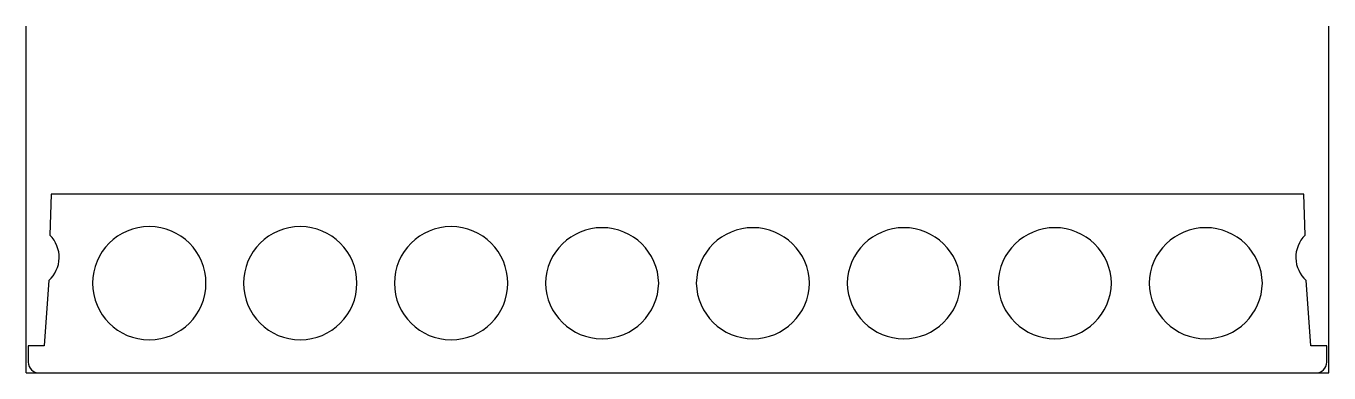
# Model space of a CAD drawing. Extents: x 0 to 1200, y 0 to 320.
import ezdxf

# ---------------------------------------------------------------- set-up
doc = ezdxf.new("R2010")
doc.units = 0
doc.layers.get('0').update_dxf_attribs({"linetype": 'CONTINUOUS'})

msp = doc.modelspace()

# ---------------------------------------------------------------- linework, layer by layer
at = {"linetype": 'CONTINUOUS'}
for p, q in [((0, 0), (0, 320)), ((1200, 0), (1200, 320)), ((23, 165), (22, 127)), ((23, 165), (22, 127)), ((1177, 165), (23, 165)), ((1177, 165), (23, 165)), ((1178, 127), (1177, 165)), ((1178, 127), (1177, 165)), ((21, 85.5), (16.8, 25)), ((21, 85.5), (16.8, 25)), ((1183.2, 25), (1179, 85.5)), ((1183.2, 25), (1179, 85.5)), ((16.8, 25), (2, 25)), ((2, 25), (2, 10)), ((16.8, 25), (2, 25)), ((2, 25), (2, 10)), ((1198, 25), (1183.2, 25)), ((1198, 25), (1183.2, 25)), ((1198, 10), (1198, 25)), ((1198, 10), (1198, 25)), ((0, 0), (1200, 0)), ((12, 0), (1188, 0)), ((12, 0), (1188, 0))]:
    msp.add_line(p, q, dxfattribs=at)
for centre, radius, start, end in [((113.5, 82.8), 52.2, 0, 180), ((252.5, 82.8), 52.2, 0, 180), ((391.5, 82.8), 52.2, 0, 180), ((530.5, 81.8), 52.2, 1.1215, 178.8785), ((669.5, 81.8), 52.2, 1.1215, 178.8785), ((808.5, 81.8), 52.2, 1.1215, 178.8785), ((947.5, 81.8), 52.2, 1.1215, 178.8785), ((1086.5, 81.8), 52.2, 1.1215, 178.8785), ((2, 106.7), 28.5, 311.6921, 45.3583), ((2, 106.7), 28.5, 311.6921, 45.3583), ((1198, 106.7), 28.5, 134.6417, 228.3079), ((1198, 106.7), 28.5, 134.6417, 228.3079), ((113.5, 82.8), 52.2, 180, 0), ((252.5, 82.8), 52.2, 180, 0), ((391.5, 82.8), 52.2, 180, 0), ((530.5, 83.8), 52.2, 181.1215, 358.8785), ((669.5, 83.8), 52.2, 181.1215, 358.8785), ((808.5, 83.8), 52.2, 181.1215, 358.8785), ((947.5, 83.8), 52.2, 181.1215, 358.8785), ((1086.5, 83.8), 52.2, 181.1215, 358.8785), ((12, 10), 10, 180, 270), ((12, 10), 10, 180, 270), ((1188, 10), 10, 270, 0), ((1188, 10), 10, 270, 0)]:
    msp.add_arc(centre, radius, start, end, dxfattribs=at)

doc.saveas('drawing.dxf')
